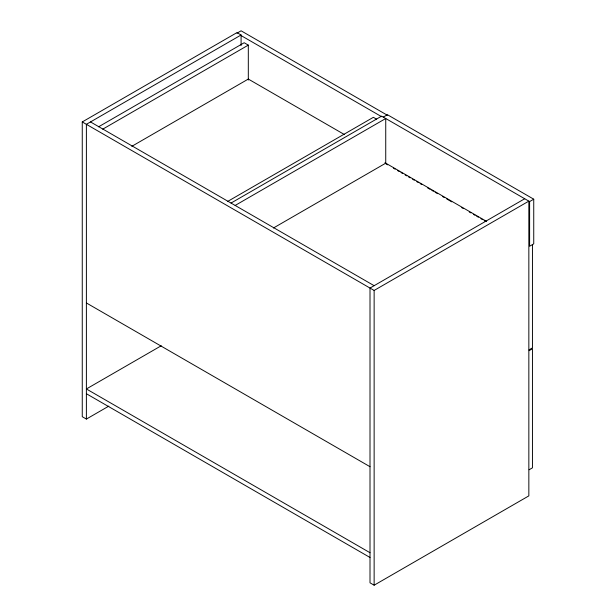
<?xml version="1.0" encoding="UTF-8"?>
<svg xmlns="http://www.w3.org/2000/svg" width="616" height="616" viewBox="0 0 616 616"><rect width="100%" height="100%" fill="white"/><g stroke="black" fill="none" stroke-linecap="round" stroke-linejoin="round"><path stroke-width="0.92" d="M108.84 406.106L86.386 419.072L82.259 416.685L82.259 121.937L236.968 32.617L241.087 34.997L241.087 45.561M236.968 33.179L241.087 30.8L387.418 115.277M241.087 34.997L86.386 124.316L86.386 419.072M98.599 126.796L244.182 42.743L248.31 45.122L248.31 80.049M102.726 129.175L248.31 45.122M131.816 146.323L248.31 79.064L344.375 134.527M227.774 201.37L373.365 117.317L376.661 119.227M231.031 203.064L381.612 116.131L529.614 201.578L533.741 199.191L533.741 243.851L529.614 246.238L529.614 201.578M383.291 117.094L387.418 114.715L533.741 199.191M235.158 205.444L385.739 118.511L385.739 163.171L273.427 228.012M161.246 345.753L86.386 388.965L370.008 552.721M524.716 198.745L370.008 288.065L370.008 582.821L374.135 585.2L528.844 495.88L528.844 201.132L374.135 290.444L82.259 121.937M529.152 349.788L532.447 347.878L532.447 244.629M529.152 350.65L532.447 348.741L532.447 467.837L529.152 469.738M240.294 35.104L381.627 116.701M384.954 162.716L486.455 221.321M385.978 163.871L387.641 164.834M393.47 168.199L395.133 169.161M397.628 170.601L399.291 171.564M400.962 172.526L402.625 173.481M405.12 174.929L406.783 175.883M408.454 176.846L410.117 177.808M412.612 179.248L414.275 180.211M416.778 181.651L418.441 182.613M420.104 183.576L421.767 184.538M427.596 187.903L430.091 189.343M431.762 190.305L433.425 191.268M435.088 192.231L437.583 193.67M442.581 196.55L444.244 197.513M446.746 198.953L451.736 201.84M461.731 207.607L463.394 208.57M469.223 211.935L470.886 212.897M473.381 214.337L475.052 215.3M476.715 216.262L478.378 217.217M480.873 218.665L482.544 219.619M484.207 220.582L485.87 221.544M90.513 121.937L374.135 285.685M86.386 302.957L370.008 466.705M86.386 393.732L370.008 557.48M374.135 290.444L374.135 585.2"/></g></svg>
